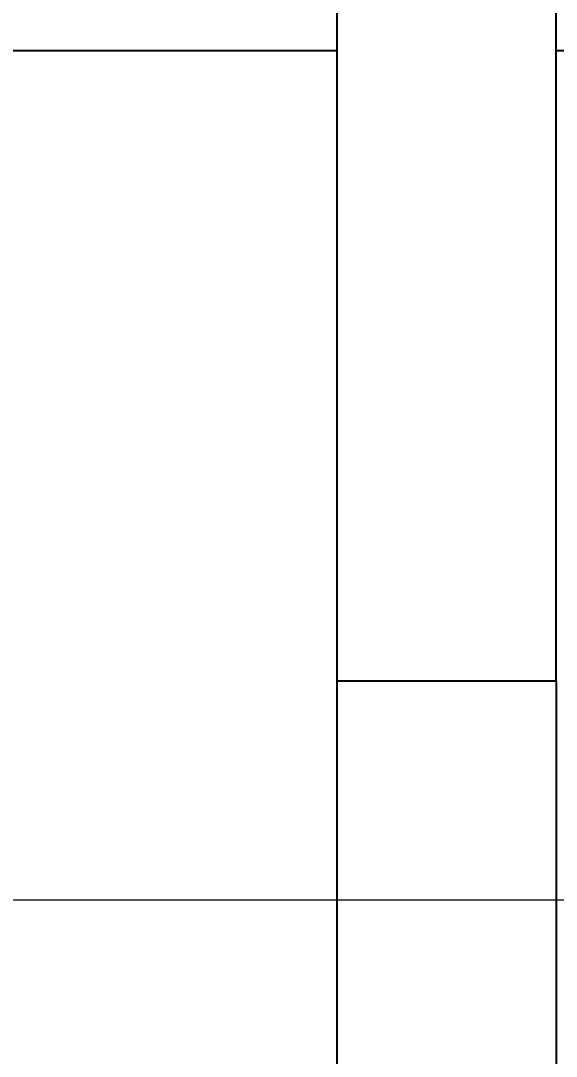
# Model space of a CAD drawing. Header units: millimetres. Extents: x 2 to 418, y 2 to 295.
# Drawn here: x 51.334 to 52.638, y 74.011 to 76.529 of the extents above; entities that cross this region are included whole.
import ezdxf

# ---------------------------------------------------------------- set-up
doc = ezdxf.new("R2010")
doc.units = ezdxf.units.MM
doc.styles.add('SLDTEXTSTYLE0', font='TXT', dxfattribs={"width": 0.75})
doc.dimstyles.new('SLDDIMSTYLE0', dxfattribs={"dimtxt": 3.175, "dimasz": 3.302, "dimexe": 0, "dimexo": 0.0625, "dimgap": 0.79375, "dimtad": 0, "dimtih": 1, "dimtoh": 1, "dimlfac": 15, "dimrnd": 1e-09, "dimzin": 4, "dimdsep": 46, "dimtxsty": 'SLDTEXTSTYLE0', "dimsah": 1, "dimcen": 0.09, "dimadec": 0, "dimazin": 1, "dimtfac": 1, "dimtmove": 0, "dimatfit": 0, "dimfxl": 0, "dimfrac": 2, "dimtolj": 1, "dimtzin": 12, "dimarcsym": 0})

# ---------------------------------------------------------------- blocks, each defined once
blk = doc.blocks.new('_D')
at = {"color": 7, "linetype": 'Continuous', "lineweight": 0}
for p, q in [((37.671, 80.124), (37.671, 86.474)), ((69.001, 80.124), (34.496, 80.124)), ((53.6677, 74.3906), (34.496, 74.3906)), ((37.671, 67.5967), (37.671, 74.3906)), ((31.321, 67.5967), (37.671, 67.5967))]:
    blk.add_line(p, q, dxfattribs=at)
at = {"color": 7, "linetype": 'Continuous', "lineweight": 18}
for points in [[(37.671, 80.124), (38.179, 83.426), (37.163, 83.426)], [(37.671, 74.3906), (37.163, 71.0886), (38.179, 71.0886)]]:
    blk.add_solid(points, dxfattribs=at)
at = {"color": 7, "linetype": 'Continuous', "lineweight": 18, "char_height": 3.175, "attachment_point": 1, "style": 'SLDTEXTSTYLE0'}
for s, insert in [('%%c', (15.9758, 69.1368)), ('86.00', (20.7641, 69.1853))]:
    blk.add_mtext(s, dxfattribs=dict(at, insert=insert))

msp = doc.modelspace()

# ---------------------------------------------------------------- linework, layer by layer
at = {"color": 7, "linetype": 'Continuous', "lineweight": 25}
for p, q in [((52.63767, 74.92398), (52.63767, 81.05731)), ((52.10434, 74.92398), (52.10434, 80.95315)), ((51.29663, 76.45731), (52.10434, 76.45731)), ((52.63767, 76.45731), (52.80434, 76.45731)), ((52.10434, 74.92398), (52.63767, 74.92398)), ((52.10434, 73.92398), (52.10434, 74.92398)), ((52.63767, 74.92398), (52.63767, 73.92398))]:
    msp.add_line(p, q, dxfattribs=at)

# ---------------------------------------------------------------- dimensions: what is measured, and where the dimension line sits
at = {"color": 7, "linetype": 'Continuous', "lineweight": 18}
dim = msp.add_linear_dim(base=(37.671, 74.39064), p1=(70.271, 80.12398), p2=(54.93767, 74.39064), angle=90, text='%%c<>', dimstyle='SLDDIMSTYLE0', dxfattribs=at)
dim.commit()
dim.dimension.update_dxf_attribs({"geometry": '_D', "text_midpoint": (37.671, 67.59671), "dimtype": 160})

doc.saveas('drawing.dxf')
